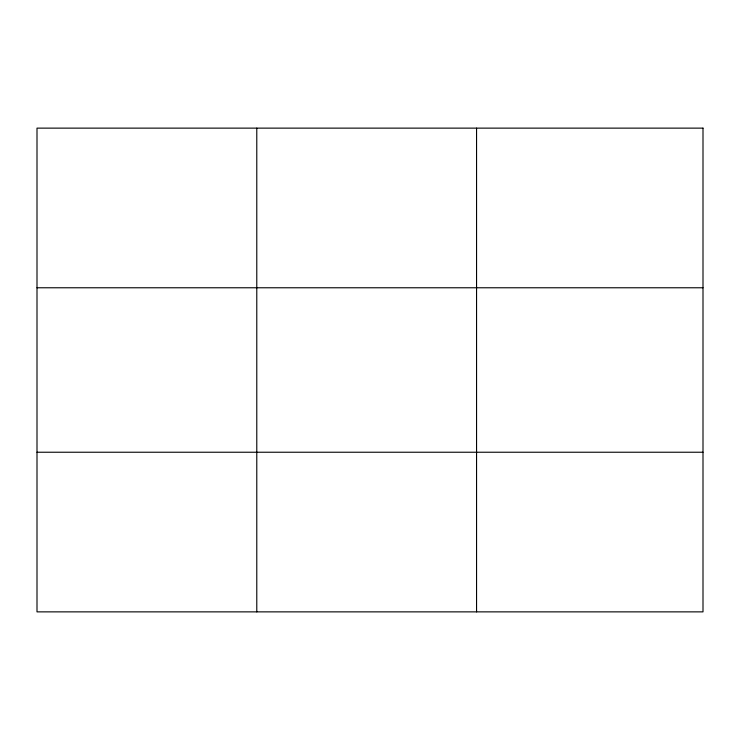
<?xml version="1.0" encoding="UTF-8"?>
<svg xmlns="http://www.w3.org/2000/svg" width="740" height="740" viewBox="0 0 740 740"><rect width="100%" height="100%" fill="white"/><g stroke="black" fill="none" stroke-linecap="round" stroke-linejoin="round"><path stroke-width="1.11" d="M256.78 128.131L256.78 611.869M476.56 128.131L476.56 611.869M37 287.768L703 287.768M37 452.233L703 452.233M703 128.131L703 611.869L37 611.869L37 128.131L703 128.131"/></g></svg>
